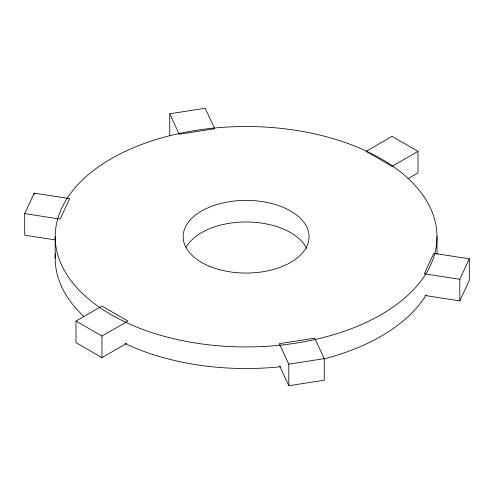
<?xml version="1.0" encoding="UTF-8"?>
<svg xmlns="http://www.w3.org/2000/svg" width="494" height="494" viewBox="0 0 494 494"><rect width="100%" height="100%" fill="white"/><g stroke="black" fill="none" stroke-linecap="round" stroke-linejoin="round"><path stroke-width="0.74" d="M24.7 213.612L34.203 193.135L69.666 198.625L60.163 219.095L24.7 213.612L24.7 235.193L55.637 239.979M459.797 279.283L469.3 258.807L433.837 253.317L424.334 273.793L459.797 279.283L459.797 300.865L425.087 295.492M459.797 300.865L469.3 280.388L469.3 258.807M75.996 321.069L101.955 306.082L127.915 321.069L101.955 336.056L75.996 321.069L75.996 342.651L101.955 357.644L126.581 343.423M418.004 151.349L392.045 166.336L366.085 151.349L392.045 136.356L418.004 151.349L418.004 172.931L408.025 178.692M169.745 113.762L205.208 108.272L214.711 128.749L179.248 134.232L169.745 113.762L169.745 135.344M324.255 358.656L314.752 338.18L279.289 343.67L288.792 364.14L324.255 358.656L324.255 380.238L288.792 385.728L279.604 365.937M437.005 236.731A190.912 110.224 0 0 1 150.645 332.184A190.912 110.224 0 0 1 150.645 141.278A190.912 110.224 0 0 1 437.005 236.731L437.005 254.459M288.792 364.14L288.792 385.728M101.955 336.056L101.955 357.644M55.186 236.731L55.186 258.313M34.203 193.135L34.203 194.679M426.112 295.017A190.912 110.224 0 0 1 324.157 358.897M280.771 366.702A190.912 110.224 0 0 1 125.081 343.558M83.795 316.351A190.912 110.224 0 0 1 55.353 253.755M186.121 247.29A62.948 36.34 0 0 1 247.167 221.979A62.948 36.34 0 0 1 306.688 248.47M209.166 266.155A62.948 36.34 0 0 0 308.707 240.485A62.948 36.34 0 0 0 220.423 203.547A62.948 36.34 0 0 0 209.166 266.155"/></g></svg>
